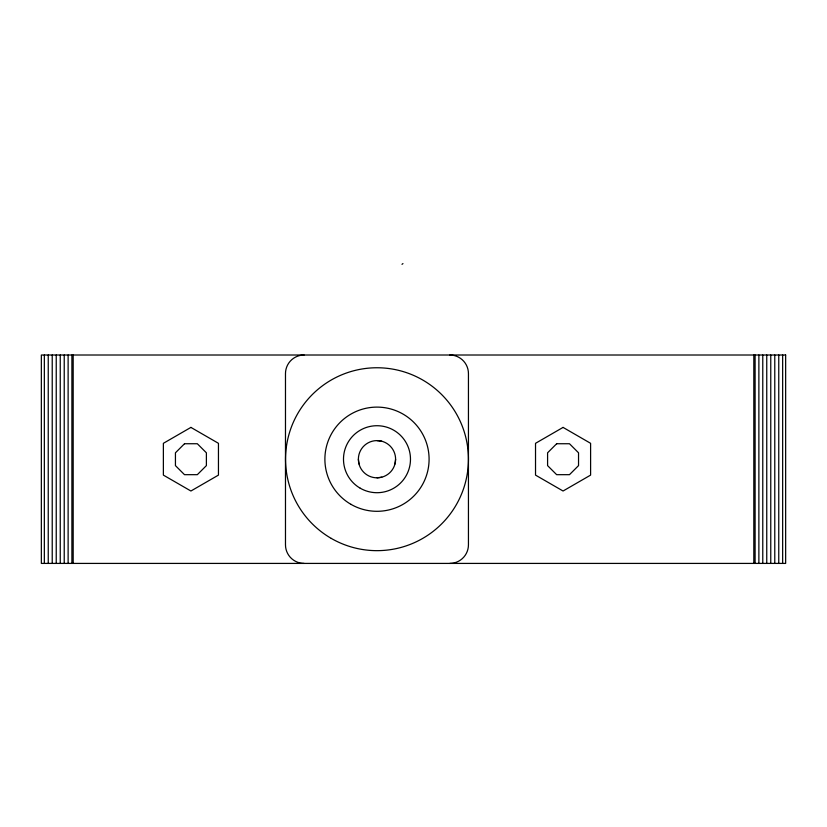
<?xml version="1.0" encoding="UTF-8"?>
<svg xmlns="http://www.w3.org/2000/svg" width="827" height="827" viewBox="0 0 827 827"><rect width="100%" height="100%" fill="white"/><g stroke="black" fill="none" stroke-linecap="round" stroke-linejoin="round"><path stroke-width="1.24" d="M394.965 464.019A18.607 18.607 0 0 0 372.171 441.236A18.607 18.607 0 0 0 363.828 472.362A18.607 18.607 0 0 0 394.965 464.019L395.595 459.212M402.956 263.586L401.994 264.32M376.988 477.82L381.805 477.179M376.988 440.605L381.805 441.236M358.38 459.212L359.011 464.019M782.652 355.01L782.652 563.414M778.755 355.01L778.755 563.414M774.775 355.01L774.775 563.414M770.764 355.01L770.764 563.414M766.753 355.01L766.753 563.414M762.773 355.01L762.773 563.414M758.876 355.01L758.876 563.414M755.103 355.01L755.103 563.414M753.821 355.01L753.821 563.414M73.179 355.01L73.179 563.414M71.897 355.01L71.897 563.414M68.124 355.01L68.124 563.414M64.227 355.01L64.227 563.414M60.247 355.01L60.247 563.414M56.236 355.01L56.236 563.414M52.225 355.01L52.225 563.414M48.245 355.01L48.245 563.414M44.348 355.01L44.348 563.414M304.088 355.01A18.607 18.607 0 0 0 285.48 373.618L285.48 544.807A18.607 18.607 0 0 0 304.088 563.414M449.836 355.01A18.607 18.607 0 0 1 468.444 373.618L468.444 544.807A18.607 18.607 0 0 1 449.836 563.414M184.504 443.737L175.438 452.803L175.438 465.622L184.504 474.677L197.322 474.677L206.388 465.622L206.388 452.803L197.322 443.737L184.504 443.737M556.654 443.737L547.588 452.803L547.588 465.622L556.654 474.677L569.472 474.677L578.538 465.622L578.538 452.803L569.472 443.737L556.654 443.737M190.913 427.404L163.374 443.313L163.374 475.111L190.913 491.011L218.452 475.111L218.452 443.313L190.913 427.404M563.063 427.404L535.524 443.313L535.524 475.111L563.063 491.011L590.602 475.111L590.602 443.313L563.063 427.404M785.65 355.01L41.35 355.01L41.35 563.414L785.65 563.414L785.65 355.01M360.241 488.219A33.493 33.493 0 0 0 410.481 459.212A33.493 33.493 0 0 0 360.241 430.205A33.493 33.493 0 0 0 360.241 488.219M350.937 504.325A52.101 52.101 0 0 0 429.089 459.212A52.101 52.101 0 0 0 350.937 414.089A52.101 52.101 0 0 0 350.937 504.325M331.265 538.408A91.456 91.456 0 0 0 468.444 459.212A91.456 91.456 0 0 0 331.265 380.007A91.456 91.456 0 0 0 331.265 538.408"/></g></svg>
